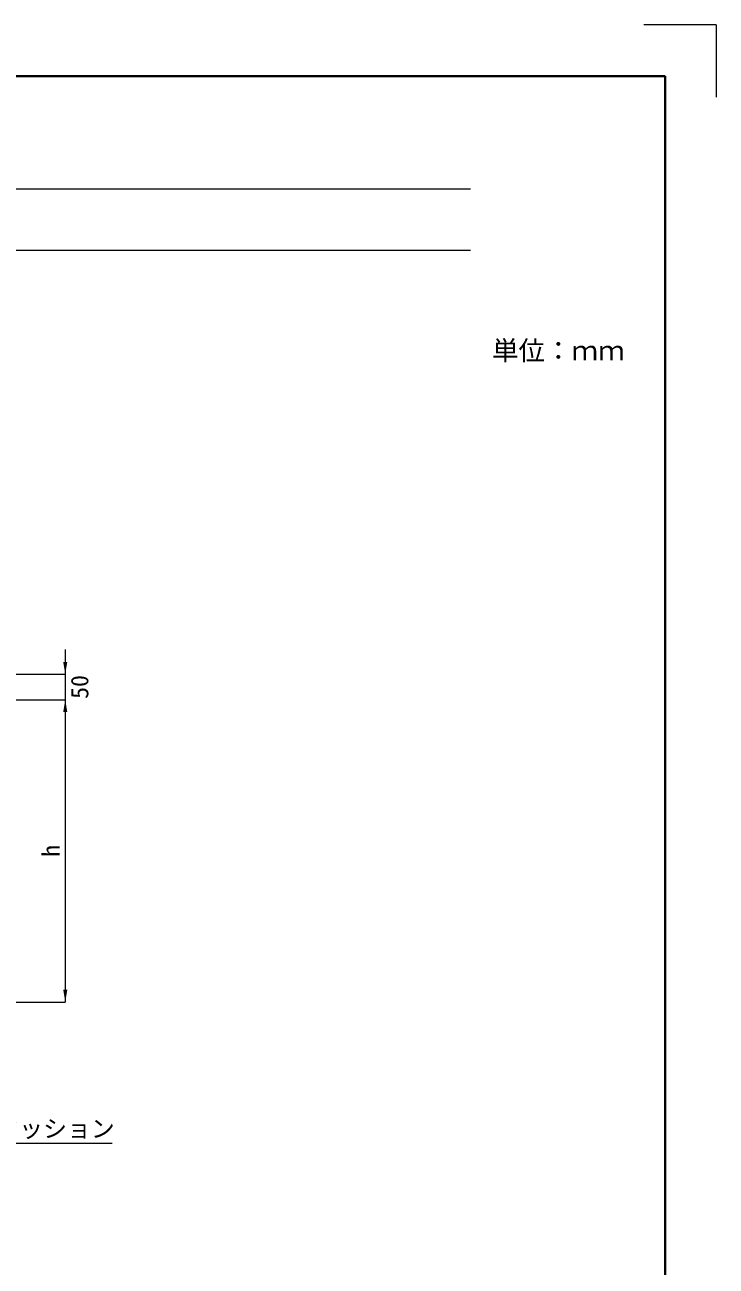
# Model space of a CAD drawing. Units: millimetres at full size; details may follow other scales. Extents: x 87158 to 122251, y -125707 to -112261.
# Drawn here: x 94527 to 95878, y -115011 to -112588 of the extents above; entities that cross this region are included whole.
import ezdxf
from ezdxf.enums import TextEntityAlignment as Align

# ---------------------------------------------------------------- set-up
doc = ezdxf.new("R2010")
doc.units = ezdxf.units.MM
doc.header["$LTSCALE"] = 30
for name, color, linetype, lineweight in [('Defpoints_3', 8, 'Continuous', 0), ('図枠', 7, 'Continuous', 5), ('寸法線', 7, 'Continuous', 13), ('引出線', 4, 'Continuous', 13)]:
    doc.layers.add(name, color=color, linetype=linetype, lineweight=lineweight)
doc.styles.add('ＭＳ ゴシック', font='')
doc.styles.get('ＭＳ ゴシック').set_extended_font_data('MS Gothic')

# ---------------------------------------------------------------- blocks, each defined once
blk = doc.blocks.new('filled_arrow')
at = {"color": 0, "linetype": 'Continuous', "lineweight": -2}
blk.add_solid([(7.5, 1.25), (0, 0), (7.5, -1.25)], dxfattribs=at)

msp = doc.modelspace()

# ---------------------------------------------------------------- linework, layer by layer
at = {"layer": 'Defpoints_3', "color": 1, "lineweight": 13}
for q in [(95736.18, -112588.12), (95877.6, -112729.54)]:
    msp.add_line((95877.6, -112588.12), q, dxfattribs=at)
at = {"layer": '図枠', "lineweight": 40}
for p, q in [((95777.6, -112688.12), (92017.6, -112688.12)), ((95777.6, -118188.12), (95777.6, -112688.12))]:
    msp.add_line(p, q, dxfattribs=at)
at = {"layer": '図枠', "lineweight": 13}
for p, q in [((92237.6, -112908.12), (95397.6, -112908.12)), ((92237.6, -113028.12), (95397.6, -113028.12))]:
    msp.add_line(p, q, dxfattribs=at)
at = {"layer": '寸法線'}
for p, q in [((94606.1, -113807.38), (94606.1, -113953.38)), ((94357.6, -113855.38), (94606.1, -113855.38)), ((94357.6, -113905.38), (94606.1, -113905.38)), ((94357.6, -113905.38), (94606.1, -113905.38)), ((94606.1, -113905.38), (94606.1, -114495.38)), ((94207.6, -114495.38), (94606.1, -114495.38))]:
    msp.add_line(p, q, dxfattribs=at)
at = {"layer": '引出線'}
msp.add_lwpolyline([(94110.99, -114515.38), (94309.73, -114770.67), (94697.96, -114770.67)], dxfattribs=at)

# ---------------------------------------------------------------- block references
at = {"layer": '寸法線', "xscale": 3.2, "yscale": 3.2}
for p, rotation in [((94606.1, -113855.38), 90), ((94606.1, -113905.38), 270), ((94606.1, -113905.38), 270), ((94606.1, -114495.38), 90)]:
    msp.add_blockref('filled_arrow', p, dxfattribs=dict(at, rotation=rotation))

# ---------------------------------------------------------------- texts
at = {"layer": '図枠', "style": 'ＭＳ ゴシック'}
msp.add_text('単位：ｍｍ', height=37.98, dxfattribs=at).set_placement((95569.26, -113223.86), align=Align.MIDDLE_CENTER)
at = {"layer": '寸法線', "style": 'ＭＳ ゴシック'}
for s, p in [('50', (94634.1, -113880.38)), ('h', (94578.1, -114200.38))]:
    msp.add_text(s, height=34.18, rotation=90, dxfattribs=at).set_placement(p, align=Align.MIDDLE_CENTER)
at = {"layer": '引出線', "style": 'ＭＳ ゴシック'}
msp.add_text('サンドクッション', height=34.18, dxfattribs=at).set_placement((94329.73, -114725.28), align=Align.TOP_LEFT)

doc.saveas('drawing.dxf')
